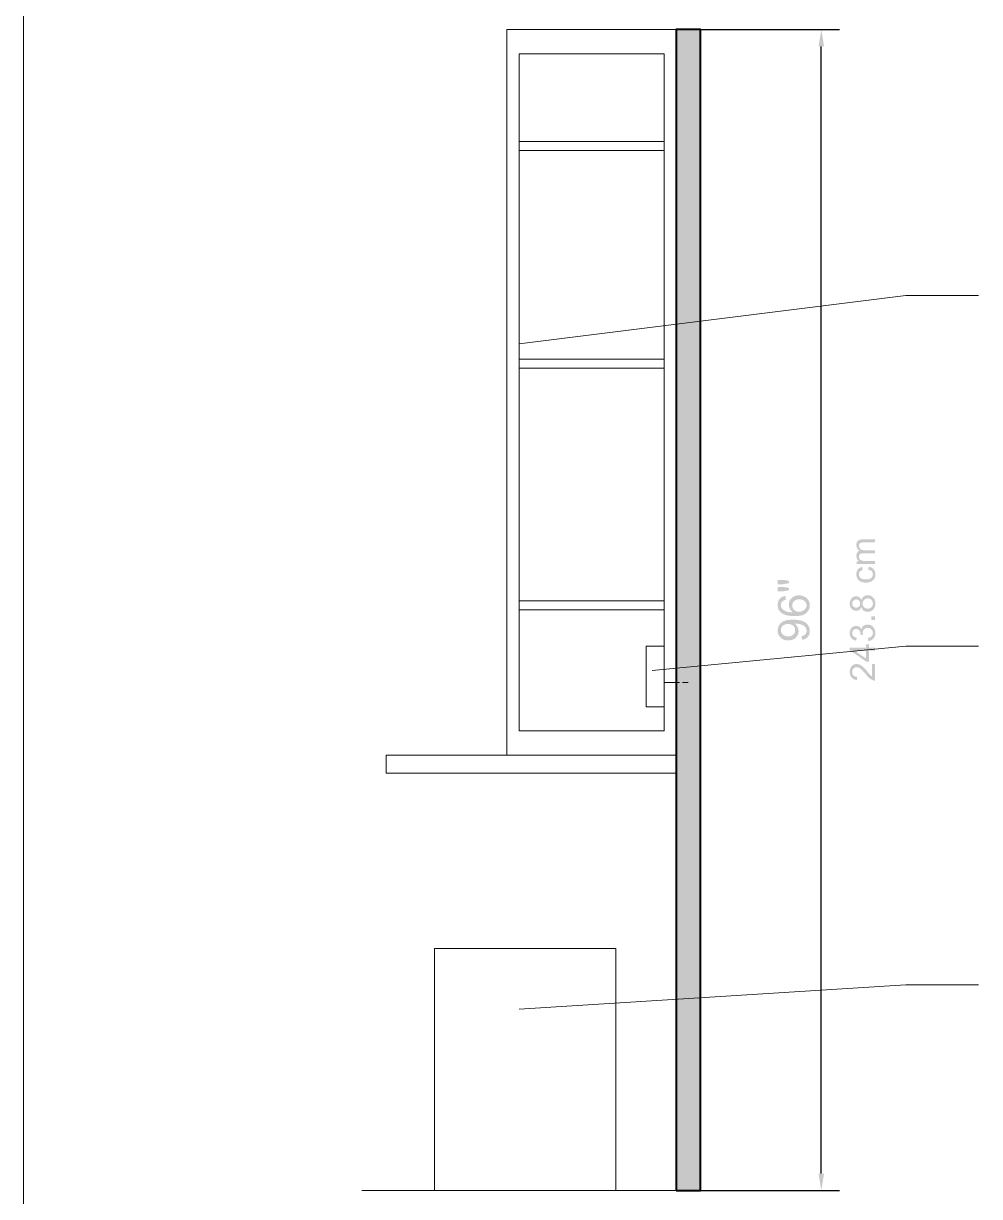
# Model space of a CAD drawing. Header units: inches. Extents: x 0 to 700, y 0 to 895.
# Drawn here: x 300 to 379.1, y 144.5 to 241.5 of the extents above; entities that cross this region are included whole.
import ezdxf

# ---------------------------------------------------------------- set-up
doc = ezdxf.new("R2010")
doc.units = ezdxf.units.IN
doc.header["$MEASUREMENT"] = 0
doc.linetypes.add('DASHED', pattern=[1.524, 1.27, -0.254])
for name, color, linetype, lineweight in [('A-DIMS-IMP', 7, 'Continuous', 13), ('A-DIMS-MET', 7, 'Continuous', 13), ('A-ELEV-LINE', 7, 'Continuous', 13), ('A-FIXT-PLMB', 7, 'Continuous', 18), ('A-MILLWORK-STOR', 7, 'Continuous', 18), ('A-WALL-EXIST', 7, 'Continuous', 40)]:
    doc.layers.add(name, color=color, linetype=linetype, lineweight=lineweight)

msp = doc.modelspace()

# ---------------------------------------------------------------- hatches: boundary and pattern name
at = {"layer": 'A-DIMS-IMP'}
h = msp.add_hatch(color=7, dxfattribs=at)
h.paths.add_polyline_path([(364.399, 190.534), (364.37, 190.841), (364.423, 190.852), (364.471, 190.865), (364.516, 190.88), (364.557, 190.897), (364.594, 190.917), (364.628, 190.939), (364.658, 190.963), (364.684, 190.99), (364.727, 191.049), (364.757, 191.115), (364.776, 191.19), (364.782, 191.272), (364.778, 191.343), (364.765, 191.41), (364.744, 191.472), (364.714, 191.53), (364.678, 191.583), (364.636, 191.631), (364.588, 191.674), (364.534, 191.712), (364.473, 191.746), (364.402, 191.777), (364.321, 191.805), (364.23, 191.83), (364.134, 191.851), (364.037, 191.866), (363.939, 191.875), (363.84, 191.878), (363.828, 191.878), (363.814, 191.878), (363.796, 191.877), (363.776, 191.876), (363.849, 191.824), (363.914, 191.763), (363.973, 191.693), (364.024, 191.615), (364.065, 191.53), (364.095, 191.442), (364.113, 191.351), (364.119, 191.256), (364.115, 191.177), (364.104, 191.101), (364.086, 191.028), (364.06, 190.958), (364.027, 190.891), (363.987, 190.827), (363.939, 190.767), (363.884, 190.709), (363.824, 190.657), (363.758, 190.612), (363.688, 190.573), (363.613, 190.542), (363.534, 190.517), (363.449, 190.5), (363.361, 190.49), (363.267, 190.486), (363.171, 190.49), (363.079, 190.501), (362.992, 190.519), (362.91, 190.544), (362.833, 190.577), (362.761, 190.617), (362.693, 190.665), (362.631, 190.719), (362.574, 190.779), (362.525, 190.843), (362.484, 190.911), (362.45, 190.982), (362.423, 191.057), (362.404, 191.135), (362.393, 191.218), (362.389, 191.304), (362.391, 191.366), (362.398, 191.428), (362.409, 191.488), (362.423, 191.546), (362.443, 191.604), (362.466, 191.66), (362.494, 191.714), (362.526, 191.767), (362.562, 191.818), (362.601, 191.866), (362.645, 191.911), (362.692, 191.952), (362.742, 191.991), (362.796, 192.026), (362.854, 192.058), (362.915, 192.087), (362.982, 192.112), (363.056, 192.134), (363.137, 192.153), (363.224, 192.168), (363.319, 192.18), (363.421, 192.189), (363.531, 192.194), (363.647, 192.196), (363.768, 192.194), (363.883, 192.189), (363.992, 192.18), (364.094, 192.169), (364.19, 192.153), (364.28, 192.135), (364.363, 192.113), (364.44, 192.088), (364.512, 192.059), (364.579, 192.027), (364.642, 191.992), (364.7, 191.953), (364.754, 191.911), (364.804, 191.866), (364.849, 191.817), (364.89, 191.766), (364.926, 191.711), (364.958, 191.654), (364.984, 191.595), (365.006, 191.534), (365.023, 191.47), (365.035, 191.404), (365.042, 191.335), (365.044, 191.265), (365.042, 191.19), (365.034, 191.119), (365.021, 191.052), (365.002, 190.987), (364.978, 190.927), (364.949, 190.87), (364.915, 190.816), (364.875, 190.766), (364.83, 190.72), (364.782, 190.679), (364.729, 190.643), (364.671, 190.611), (364.61, 190.585), (364.544, 190.563), (364.473, 190.546), (364.399, 190.534)])
h.paths.add_polyline_path([(363.251, 191.841), (363.184, 191.839), (363.121, 191.832), (363.061, 191.82), (363.005, 191.804), (362.952, 191.784), (362.903, 191.759), (362.857, 191.729), (362.815, 191.695), (362.777, 191.657), (362.744, 191.618), (362.717, 191.577), (362.694, 191.534), (362.676, 191.489), (362.664, 191.442), (362.656, 191.393), (362.654, 191.343), (362.656, 191.29), (362.664, 191.24), (362.678, 191.191), (362.697, 191.144), (362.722, 191.098), (362.751, 191.054), (362.787, 191.012), (362.827, 190.972), (362.872, 190.935), (362.921, 190.903), (362.972, 190.876), (363.027, 190.854), (363.085, 190.836), (363.146, 190.824), (363.21, 190.817), (363.278, 190.814), (363.339, 190.816), (363.396, 190.823), (363.451, 190.835), (363.503, 190.852), (363.552, 190.873), (363.598, 190.898), (363.641, 190.929), (363.681, 190.964), (363.718, 191.003), (363.749, 191.043), (363.776, 191.086), (363.798, 191.131), (363.815, 191.179), (363.827, 191.228), (363.834, 191.28), (363.837, 191.334), (363.834, 191.388), (363.827, 191.44), (363.815, 191.489), (363.798, 191.536), (363.776, 191.58), (363.749, 191.622), (363.718, 191.661), (363.681, 191.698), (363.641, 191.732), (363.596, 191.761), (363.548, 191.785), (363.496, 191.805), (363.441, 191.821), (363.381, 191.832), (363.318, 191.839), (363.251, 191.841)])
h.paths.add_polyline_path([(363.037, 194.163), (363.062, 193.845), (362.974, 193.822), (362.899, 193.794), (362.837, 193.761), (362.788, 193.724), (362.756, 193.691), (362.729, 193.656), (362.705, 193.619), (362.686, 193.58), (362.671, 193.539), (362.66, 193.496), (362.654, 193.452), (362.652, 193.405), (362.657, 193.331), (362.673, 193.262), (362.7, 193.197), (362.737, 193.137), (362.798, 193.066), (362.872, 193.003), (362.959, 192.947), (363.058, 192.9), (363.114, 192.879), (363.175, 192.862), (363.241, 192.846), (363.314, 192.834), (363.392, 192.824), (363.475, 192.816), (363.564, 192.812), (363.659, 192.809), (363.577, 192.87), (363.506, 192.937), (363.447, 193.011), (363.398, 193.091), (363.361, 193.176), (363.335, 193.262), (363.319, 193.35), (363.313, 193.441), (363.317, 193.519), (363.328, 193.594), (363.346, 193.667), (363.372, 193.736), (363.405, 193.803), (363.446, 193.866), (363.493, 193.927), (363.548, 193.984), (363.609, 194.037), (363.674, 194.082), (363.744, 194.121), (363.818, 194.153), (363.896, 194.177), (363.978, 194.195), (364.065, 194.205), (364.156, 194.209), (364.276, 194.202), (364.392, 194.182), (364.503, 194.149), (364.611, 194.103), (364.71, 194.045), (364.796, 193.978), (364.871, 193.9), (364.933, 193.813), (364.981, 193.718), (365.016, 193.616), (365.037, 193.509), (365.044, 193.395), (365.04, 193.297), (365.026, 193.204), (365.003, 193.116), (364.971, 193.032), (364.93, 192.953), (364.879, 192.879), (364.82, 192.809), (364.751, 192.744), (364.671, 192.685), (364.58, 192.634), (364.477, 192.59), (364.362, 192.555), (364.235, 192.527), (364.097, 192.508), (363.946, 192.496), (363.783, 192.492), (363.601, 192.496), (363.432, 192.509), (363.276, 192.531), (363.132, 192.561), (363.002, 192.601), (362.884, 192.649), (362.779, 192.705), (362.687, 192.77), (362.617, 192.834), (362.557, 192.902), (362.506, 192.976), (362.464, 193.055), (362.431, 193.14), (362.408, 193.23), (362.394, 193.325), (362.389, 193.425), (362.392, 193.5), (362.4, 193.571), (362.414, 193.639), (362.432, 193.704), (362.457, 193.765), (362.486, 193.823), (362.521, 193.877), (362.561, 193.928), (362.606, 193.974), (362.656, 194.016), (362.709, 194.052), (362.766, 194.084), (362.828, 194.111), (362.893, 194.133), (362.963, 194.15), (363.037, 194.163)])
h.paths.add_polyline_path([(364.158, 192.859), (364.239, 192.863), (364.319, 192.877), (364.397, 192.898), (364.473, 192.929), (364.544, 192.968), (364.606, 193.013), (364.659, 193.066), (364.703, 193.125), (364.737, 193.189), (364.762, 193.254), (364.777, 193.321), (364.782, 193.389), (364.779, 193.439), (364.772, 193.487), (364.759, 193.533), (364.741, 193.577), (364.718, 193.62), (364.69, 193.661), (364.657, 193.7), (364.619, 193.737), (364.576, 193.771), (364.53, 193.801), (364.48, 193.826), (364.426, 193.846), (364.369, 193.862), (364.308, 193.873), (364.244, 193.88), (364.175, 193.882), (364.11, 193.88), (364.048, 193.873), (363.989, 193.862), (363.934, 193.846), (363.883, 193.826), (363.835, 193.802), (363.791, 193.772), (363.751, 193.739), (363.714, 193.702), (363.683, 193.662), (363.656, 193.62), (363.634, 193.576), (363.617, 193.53), (363.605, 193.481), (363.598, 193.43), (363.595, 193.377), (363.598, 193.324), (363.605, 193.273), (363.617, 193.224), (363.634, 193.177), (363.656, 193.132), (363.683, 193.089), (363.714, 193.048), (363.751, 193.01), (363.791, 192.974), (363.834, 192.944), (363.881, 192.918), (363.93, 192.897), (363.982, 192.88), (364.038, 192.868), (364.096, 192.861), (364.158, 192.859)])
h.paths.add_polyline_path([(363.32, 194.631), (362.826, 194.542), (362.4, 194.542), (362.4, 194.906), (362.826, 194.906), (363.32, 194.826), (363.32, 194.631)])
h.paths.add_polyline_path([(363.32, 195.218), (362.826, 195.131), (362.4, 195.131), (362.4, 195.494), (362.826, 195.494), (363.32, 195.409), (363.32, 195.218)])
at = {"layer": 'A-DIMS-MET'}
h = msp.add_hatch(color=7, dxfattribs=at)
h.paths.add_polyline_path([(370.44, 188.539), (370.44, 187.162), (370.352, 187.169), (370.263, 187.192), (370.174, 187.231), (370.084, 187.284), (370.037, 187.318), (369.988, 187.359), (369.936, 187.406), (369.881, 187.46), (369.823, 187.521), (369.763, 187.588), (369.699, 187.663), (369.633, 187.743), (369.549, 187.843), (369.464, 187.938), (369.377, 188.027), (369.287, 188.111), (369.242, 188.149), (369.197, 188.181), (369.151, 188.209), (369.106, 188.232), (369.06, 188.25), (369.015, 188.262), (368.969, 188.27), (368.923, 188.272), (368.848, 188.266), (368.779, 188.245), (368.718, 188.21), (368.663, 188.161), (368.618, 188.102), (368.586, 188.035), (368.566, 187.961), (368.56, 187.879), (368.567, 187.797), (368.586, 187.722), (368.62, 187.653), (368.666, 187.591), (368.694, 187.564), (368.725, 187.54), (368.76, 187.52), (368.798, 187.504), (368.839, 187.491), (368.883, 187.482), (368.931, 187.476), (368.981, 187.474), (368.952, 187.211), (368.881, 187.22), (368.814, 187.233), (368.752, 187.252), (368.694, 187.275), (368.64, 187.304), (368.591, 187.337), (368.546, 187.376), (368.505, 187.419), (368.468, 187.467), (368.437, 187.517), (368.41, 187.571), (368.389, 187.627), (368.372, 187.687), (368.36, 187.75), (368.352, 187.816), (368.35, 187.885), (368.353, 187.96), (368.361, 188.03), (368.374, 188.096), (368.392, 188.158), (368.416, 188.215), (368.445, 188.269), (368.48, 188.318), (368.52, 188.363), (368.563, 188.403), (368.609, 188.437), (368.657, 188.467), (368.707, 188.491), (368.759, 188.509), (368.813, 188.523), (368.87, 188.531), (368.929, 188.534), (368.979, 188.531), (369.029, 188.525), (369.08, 188.513), (369.13, 188.498), (369.181, 188.477), (369.232, 188.453), (369.283, 188.423), (369.334, 188.39), (369.387, 188.349), (369.445, 188.3), (369.507, 188.241), (369.574, 188.174), (369.644, 188.098), (369.719, 188.013), (369.799, 187.919), (369.882, 187.816), (369.927, 187.762), (369.969, 187.712), (370.011, 187.668), (370.05, 187.628), (370.088, 187.593), (370.125, 187.563), (370.16, 187.537), (370.193, 187.516), (370.193, 188.539), (370.44, 188.539)])
h.paths.add_polyline_path([(369.943, 190.169), (369.943, 189.889), (370.44, 189.889), (370.44, 189.633), (369.943, 189.633), (369.943, 188.732), (369.708, 188.732), (368.36, 189.679), (368.36, 189.889), (369.708, 189.889), (369.708, 190.169), (369.943, 190.169)])
h.paths.add_polyline_path([(369.708, 189.633), (368.769, 189.633), (368.769, 189.627), (369.708, 188.982), (369.708, 189.633)])
h.paths.add_polyline_path([(369.315, 191.405), (369.326, 191.452), (369.34, 191.496), (369.358, 191.537), (369.38, 191.575), (369.405, 191.61), (369.434, 191.642), (369.466, 191.671), (369.501, 191.697), (369.578, 191.74), (369.658, 191.771), (369.741, 191.789), (369.827, 191.795), (369.896, 191.792), (369.963, 191.783), (370.026, 191.766), (370.085, 191.744), (370.142, 191.715), (370.196, 191.679), (370.246, 191.637), (370.293, 191.589), (370.336, 191.536), (370.373, 191.481), (370.404, 191.423), (370.43, 191.362), (370.45, 191.299), (370.464, 191.233), (370.473, 191.165), (370.475, 191.095), (370.473, 191.027), (370.465, 190.963), (370.453, 190.902), (370.435, 190.843), (370.413, 190.788), (370.385, 190.736), (370.353, 190.687), (370.315, 190.64), (370.273, 190.598), (370.229, 190.56), (370.18, 190.527), (370.129, 190.499), (370.074, 190.475), (370.016, 190.456), (369.955, 190.442), (369.891, 190.432), (369.855, 190.687), (369.952, 190.71), (370.035, 190.741), (370.106, 190.78), (370.163, 190.827), (370.208, 190.882), (370.24, 190.945), (370.259, 191.016), (370.265, 191.095), (370.264, 191.138), (370.258, 191.18), (370.248, 191.221), (370.234, 191.26), (370.216, 191.297), (370.195, 191.332), (370.169, 191.366), (370.14, 191.397), (370.108, 191.427), (370.074, 191.452), (370.038, 191.473), (370, 191.491), (369.961, 191.504), (369.92, 191.514), (369.877, 191.52), (369.833, 191.522), (369.749, 191.515), (369.673, 191.493), (369.604, 191.458), (369.543, 191.409), (369.516, 191.38), (369.493, 191.348), (369.473, 191.315), (369.457, 191.279), (369.445, 191.241), (369.436, 191.201), (369.43, 191.159), (369.428, 191.114), (369.43, 191.075), (369.435, 191.032), (369.444, 190.985), (369.455, 190.934), (369.231, 190.964), (369.231, 191.012), (369.229, 191.055), (369.226, 191.093), (369.221, 191.126), (369.214, 191.156), (369.204, 191.189), (369.19, 191.223), (369.173, 191.259), (369.152, 191.294), (369.126, 191.326), (369.097, 191.355), (369.063, 191.381), (369.025, 191.402), (368.983, 191.417), (368.936, 191.426), (368.885, 191.429), (368.812, 191.423), (368.748, 191.404), (368.692, 191.371), (368.645, 191.326), (368.608, 191.273), (368.581, 191.216), (368.565, 191.154), (368.56, 191.089), (368.566, 191.015), (368.585, 190.949), (368.615, 190.889), (368.658, 190.837), (368.712, 190.793), (368.777, 190.758), (368.852, 190.732), (368.937, 190.714), (368.891, 190.459), (368.825, 190.473), (368.764, 190.491), (368.707, 190.513), (368.654, 190.539), (368.605, 190.568), (368.561, 190.601), (368.521, 190.638), (368.485, 190.678), (368.453, 190.722), (368.426, 190.767), (368.403, 190.815), (368.384, 190.864), (368.369, 190.916), (368.358, 190.97), (368.352, 191.025), (368.35, 191.083), (368.353, 191.147), (368.36, 191.208), (368.372, 191.266), (368.389, 191.321), (368.411, 191.374), (368.438, 191.424), (368.47, 191.472), (368.507, 191.517), (368.547, 191.557), (368.59, 191.593), (368.634, 191.623), (368.681, 191.647), (368.73, 191.666), (368.782, 191.68), (368.835, 191.688), (368.891, 191.69), (368.961, 191.686), (369.026, 191.673), (369.086, 191.65), (369.141, 191.619), (369.19, 191.579), (369.235, 191.53), (369.275, 191.472), (369.309, 191.405), (369.315, 191.405)])
h.paths.add_polyline_path([(370.44, 192.469), (370.44, 192.178), (370.149, 192.178), (370.149, 192.469), (370.44, 192.469)])
h.paths.add_polyline_path([(369.315, 193.829), (369.35, 193.92), (369.395, 193.999), (369.448, 194.066), (369.51, 194.121), (369.581, 194.164), (369.661, 194.194), (369.75, 194.213), (369.847, 194.219), (369.913, 194.216), (369.976, 194.207), (370.036, 194.192), (370.093, 194.171), (370.148, 194.144), (370.2, 194.111), (370.249, 194.072), (370.295, 194.027), (370.338, 193.978), (370.374, 193.925), (370.405, 193.868), (370.43, 193.808), (370.45, 193.745), (370.464, 193.678), (370.473, 193.608), (370.475, 193.535), (370.473, 193.461), (370.464, 193.39), (370.45, 193.323), (370.43, 193.259), (370.405, 193.199), (370.373, 193.143), (370.336, 193.09), (370.294, 193.04), (370.247, 192.996), (370.197, 192.957), (370.145, 192.924), (370.089, 192.897), (370.031, 192.876), (369.97, 192.862), (369.905, 192.853), (369.838, 192.85), (369.743, 192.856), (369.654, 192.876), (369.571, 192.91), (369.494, 192.957), (369.459, 192.985), (369.427, 193.015), (369.399, 193.048), (369.375, 193.082), (369.355, 193.12), (369.338, 193.159), (369.324, 193.201), (369.315, 193.245), (369.309, 193.245), (369.282, 193.172), (369.247, 193.109), (369.205, 193.055), (369.156, 193.011), (369.099, 192.977), (369.036, 192.953), (368.965, 192.938), (368.888, 192.933), (368.832, 192.936), (368.778, 192.944), (368.726, 192.956), (368.677, 192.974), (368.63, 192.998), (368.586, 193.026), (368.544, 193.059), (368.504, 193.098), (368.468, 193.141), (368.437, 193.187), (368.41, 193.236), (368.389, 193.288), (368.372, 193.344), (368.36, 193.402), (368.352, 193.464), (368.35, 193.529), (368.353, 193.595), (368.36, 193.658), (368.372, 193.718), (368.39, 193.774), (368.412, 193.827), (368.439, 193.877), (368.472, 193.924), (368.509, 193.967), (368.55, 194.006), (368.593, 194.04), (368.638, 194.069), (368.685, 194.092), (368.734, 194.11), (368.785, 194.123), (368.838, 194.131), (368.893, 194.134), (368.967, 194.129), (369.034, 194.115), (369.096, 194.091), (369.151, 194.057), (369.2, 194.014), (369.242, 193.962), (369.279, 193.9), (369.309, 193.829), (369.315, 193.829)])
h.paths.add_polyline_path([(369.214, 193.535), (369.208, 193.604), (369.191, 193.667), (369.163, 193.724), (369.123, 193.775), (369.074, 193.818), (369.02, 193.848), (368.959, 193.867), (368.893, 193.873), (368.826, 193.866), (368.764, 193.848), (368.708, 193.817), (368.657, 193.774), (368.614, 193.722), (368.584, 193.664), (368.566, 193.601), (368.56, 193.532), (368.566, 193.462), (368.584, 193.399), (368.614, 193.342), (368.655, 193.291), (368.705, 193.249), (368.759, 193.22), (368.817, 193.202), (368.879, 193.196), (368.953, 193.202), (369.018, 193.22), (369.075, 193.251), (369.124, 193.294), (369.163, 193.345), (369.192, 193.403), (369.209, 193.466), (369.214, 193.535)])
h.paths.add_polyline_path([(370.265, 193.535), (370.264, 193.579), (370.258, 193.621), (370.249, 193.662), (370.236, 193.7), (370.22, 193.737), (370.2, 193.772), (370.176, 193.805), (370.149, 193.836), (370.119, 193.864), (370.087, 193.888), (370.052, 193.909), (370.015, 193.926), (369.977, 193.939), (369.936, 193.949), (369.892, 193.954), (369.847, 193.956), (369.802, 193.954), (369.758, 193.949), (369.717, 193.939), (369.678, 193.925), (369.641, 193.908), (369.606, 193.886), (369.573, 193.861), (369.542, 193.832), (369.514, 193.8), (369.49, 193.767), (369.469, 193.731), (369.452, 193.694), (369.439, 193.656), (369.43, 193.615), (369.425, 193.573), (369.423, 193.529), (369.425, 193.484), (369.43, 193.441), (369.44, 193.4), (369.453, 193.361), (369.471, 193.324), (369.492, 193.29), (369.517, 193.257), (369.545, 193.227), (369.61, 193.176), (369.681, 193.14), (369.758, 193.118), (369.841, 193.111), (369.885, 193.113), (369.928, 193.118), (369.968, 193.128), (370.007, 193.141), (370.044, 193.158), (370.079, 193.178), (370.112, 193.202), (370.143, 193.231), (370.172, 193.262), (370.197, 193.295), (370.218, 193.33), (370.235, 193.367), (370.248, 193.406), (370.258, 193.447), (370.264, 193.49), (370.265, 193.535)])
h.paths.add_polyline_path([(369.919, 196.578), (369.989, 196.564), (370.054, 196.545), (370.114, 196.523), (370.169, 196.497), (370.219, 196.466), (370.265, 196.432), (370.305, 196.394), (370.341, 196.351), (370.373, 196.306), (370.4, 196.26), (370.423, 196.212), (370.442, 196.162), (370.457, 196.111), (370.467, 196.059), (370.473, 196.005), (370.475, 195.95), (370.472, 195.87), (370.462, 195.795), (370.445, 195.725), (370.422, 195.659), (370.392, 195.598), (370.355, 195.542), (370.311, 195.49), (370.261, 195.443), (370.205, 195.401), (370.144, 195.365), (370.08, 195.334), (370.011, 195.309), (369.937, 195.29), (369.859, 195.276), (369.777, 195.267), (369.691, 195.264), (369.619, 195.266), (369.551, 195.271), (369.487, 195.279), (369.426, 195.29), (369.369, 195.305), (369.316, 195.322), (369.267, 195.343), (369.221, 195.367), (369.139, 195.422), (369.07, 195.483), (369.015, 195.551), (368.972, 195.625), (368.941, 195.703), (368.918, 195.783), (368.905, 195.866), (368.901, 195.95), (368.902, 196.007), (368.908, 196.062), (368.918, 196.115), (368.931, 196.166), (368.948, 196.214), (368.968, 196.261), (368.993, 196.305), (369.021, 196.348), (369.053, 196.387), (369.089, 196.422), (369.128, 196.454), (369.17, 196.481), (369.216, 196.505), (369.266, 196.524), (369.319, 196.54), (369.376, 196.551), (369.414, 196.304), (369.343, 196.282), (369.281, 196.254), (369.229, 196.22), (369.186, 196.18), (369.152, 196.134), (369.128, 196.083), (369.114, 196.025), (369.109, 195.961), (369.112, 195.909), (369.119, 195.86), (369.13, 195.815), (369.147, 195.773), (369.168, 195.734), (369.195, 195.698), (369.225, 195.665), (369.261, 195.636), (369.301, 195.61), (369.344, 195.588), (369.392, 195.569), (369.443, 195.553), (369.498, 195.541), (369.557, 195.532), (369.619, 195.527), (369.685, 195.526), (369.753, 195.527), (369.816, 195.532), (369.876, 195.541), (369.932, 195.553), (369.983, 195.568), (370.031, 195.587), (370.075, 195.609), (370.114, 195.634), (370.15, 195.663), (370.18, 195.694), (370.206, 195.729), (370.228, 195.767), (370.244, 195.807), (370.256, 195.851), (370.263, 195.897), (370.265, 195.947), (370.26, 196.025), (370.242, 196.094), (370.212, 196.154), (370.171, 196.206), (370.118, 196.249), (370.053, 196.283), (369.977, 196.308), (369.888, 196.324), (369.919, 196.578)])
h.paths.add_polyline_path([(370.44, 198.838), (370.44, 198.583), (369.489, 198.583), (369.439, 198.582), (369.392, 198.58), (369.349, 198.575), (369.31, 198.569), (369.274, 198.559), (369.24, 198.544), (369.208, 198.522), (369.178, 198.496), (369.153, 198.462), (369.135, 198.42), (369.124, 198.37), (369.12, 198.312), (369.127, 198.239), (369.147, 198.172), (369.18, 198.11), (369.225, 198.052), (369.254, 198.027), (369.286, 198.005), (369.323, 197.986), (369.363, 197.971), (369.408, 197.959), (369.456, 197.95), (369.509, 197.945), (369.566, 197.943), (370.44, 197.943), (370.44, 197.688), (369.461, 197.688), (369.414, 197.687), (369.371, 197.684), (369.332, 197.678), (369.296, 197.671), (369.264, 197.661), (369.237, 197.649), (369.213, 197.635), (369.193, 197.619), (369.161, 197.581), (369.139, 197.536), (369.125, 197.483), (369.12, 197.424), (369.128, 197.345), (369.149, 197.274), (369.184, 197.21), (369.234, 197.154), (369.265, 197.129), (369.303, 197.107), (369.347, 197.089), (369.397, 197.074), (369.453, 197.063), (369.515, 197.055), (369.584, 197.05), (369.658, 197.048), (370.44, 197.048), (370.44, 196.793), (368.935, 196.793), (368.935, 197.022), (369.145, 197.022), (369.145, 197.028), (369.087, 197.069), (369.038, 197.114), (368.996, 197.163), (368.962, 197.217), (368.935, 197.276), (368.916, 197.339), (368.904, 197.406), (368.901, 197.478), (368.905, 197.557), (368.917, 197.629), (368.938, 197.694), (368.967, 197.751), (369.004, 197.801), (369.049, 197.843), (369.103, 197.879), (369.164, 197.906), (369.103, 197.95), (369.049, 197.998), (369.004, 198.05), (368.967, 198.106), (368.938, 198.166), (368.917, 198.23), (368.905, 198.298), (368.901, 198.37), (368.903, 198.427), (368.908, 198.48), (368.918, 198.529), (368.932, 198.575), (368.95, 198.617), (368.972, 198.656), (368.997, 198.69), (369.027, 198.721), (369.06, 198.749), (369.098, 198.773), (369.139, 198.793), (369.185, 198.809), (369.234, 198.822), (369.287, 198.831), (369.345, 198.837), (369.406, 198.838), (370.44, 198.838)])
at = {"layer": 'A-WALL-EXIST'}
h = msp.add_hatch(color=8, dxfattribs=at)
h.dxf.hatch_style = 1
h.paths.add_polyline_path([(354, 145), (356, 145), (356, 241), (354, 241)])

# ---------------------------------------------------------------- linework, layer by layer
at = {"color": 7}
for p, q in [((355, 241), (367.5, 241)), ((366, 146.4), (366, 239.6)), ((355, 145), (367.5, 145))]:
    msp.add_line(p, q, dxfattribs=at)
at = {"color": 0, "linetype": 'ByBlock'}
for points in [[(365.77, 239.6), (366, 241), (366.23, 239.6)], [(366.23, 146.4), (366, 145), (365.77, 146.4)]]:
    msp.add_solid(points, dxfattribs=at)
at = {"layer": 'A-ELEV-LINE'}
for p, q in [((341, 215), (373, 219)), ((373, 219), (379, 219)), ((352, 188), (373, 190)), ((373, 190), (379, 190)), ((341, 160), (373, 162)), ((373, 162), (379, 162)), ((328, 145), (360, 145))]:
    msp.add_line(p, q, dxfattribs=at)
at = {"layer": 'A-ELEV-LINE', "linetype": 'DASHED'}
msp.add_line((353, 187), (355, 187), dxfattribs=at)
at = {"layer": 'A-ELEV-LINE'}
for points in [[(300, 0), (700, 0), (700, 895), (300, 895)], [(351.5, 185), (353, 185), (353, 190), (351.5, 190)]]:
    msp.add_lwpolyline(points, close=True, dxfattribs=at)
at = {"layer": 'A-FIXT-PLMB'}
msp.add_lwpolyline([(330, 179.5), (354, 179.5), (354, 181), (330, 181)], close=True, dxfattribs=at)
at = {"layer": 'A-MILLWORK-STOR'}
for points in [[(340, 181), (354, 181), (354, 241), (340, 241)], [(341, 183), (353, 183), (353, 239), (341, 239)], [(341, 231), (353, 231), (353, 231.75), (341, 231.75)], [(341, 213), (353, 213), (353, 213.75), (341, 213.75)], [(341, 193), (353, 193), (353, 193.75), (341, 193.75)], [(334, 145), (349, 145), (349, 165), (334, 165)]]:
    msp.add_lwpolyline(points, close=True, dxfattribs=at)
at = {"layer": 'A-WALL-EXIST'}
msp.add_lwpolyline([(354, 145), (356, 145), (356, 241), (354, 241)], close=True, dxfattribs=at)
at = {"layer": 'Defpoints'}
for p in [(340, 241), (354, 241), (354, 241), (330, 145), (354, 145), (354, 145), (366, 145)]:
    msp.add_point(p, dxfattribs=at)

doc.saveas('drawing.dxf')
